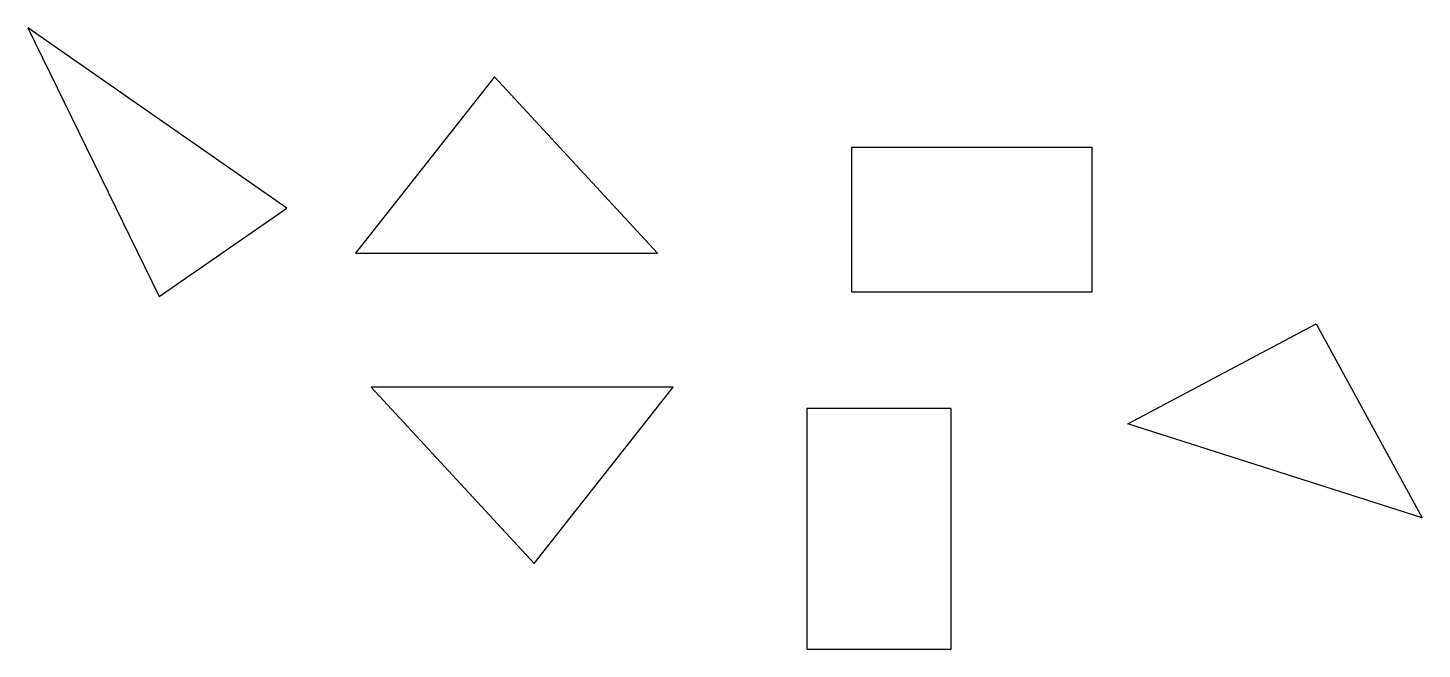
# Model space of a CAD drawing. Extents: x 549.6 to 578.6, y 434.6 to 447.5.
import ezdxf

# ---------------------------------------------------------------- set-up
doc = ezdxf.new("R2010")
doc.units = 0
doc.header["$MEASUREMENT"] = 0
doc.layers.get('0').update_dxf_attribs({"linetype": 'CONTINUOUS'})

msp = doc.modelspace()

# ---------------------------------------------------------------- linework, layer by layer
for p, q in [((555.015, 443.751), (549.636, 447.498)), ((549.636, 447.498), (552.367, 441.919)), ((559.334, 446.48), (556.441, 442.815)), ((562.717, 442.815), (559.334, 446.48)), ((566.751, 445.014), (566.751, 442.014)), ((571.751, 445.014), (566.751, 445.014)), ((571.751, 442.014), (571.751, 445.014)), ((552.367, 441.919), (555.015, 443.751)), ((556.441, 442.815), (562.717, 442.815)), ((566.751, 442.014), (571.751, 442.014)), ((572.496, 439.272), (576.408, 441.349)), ((576.408, 441.349), (578.608, 437.318)), ((563.048, 440.032), (556.772, 440.032)), ((556.772, 440.032), (560.154, 436.367)), ((560.154, 436.367), (563.048, 440.032)), ((568.821, 439.59), (565.821, 439.59)), ((565.821, 439.59), (565.821, 434.59)), ((568.821, 434.59), (568.821, 439.59)), ((578.608, 437.318), (572.496, 439.272)), ((565.821, 434.59), (568.821, 434.59))]:
    msp.add_line(p, q)

doc.saveas('drawing.dxf')
